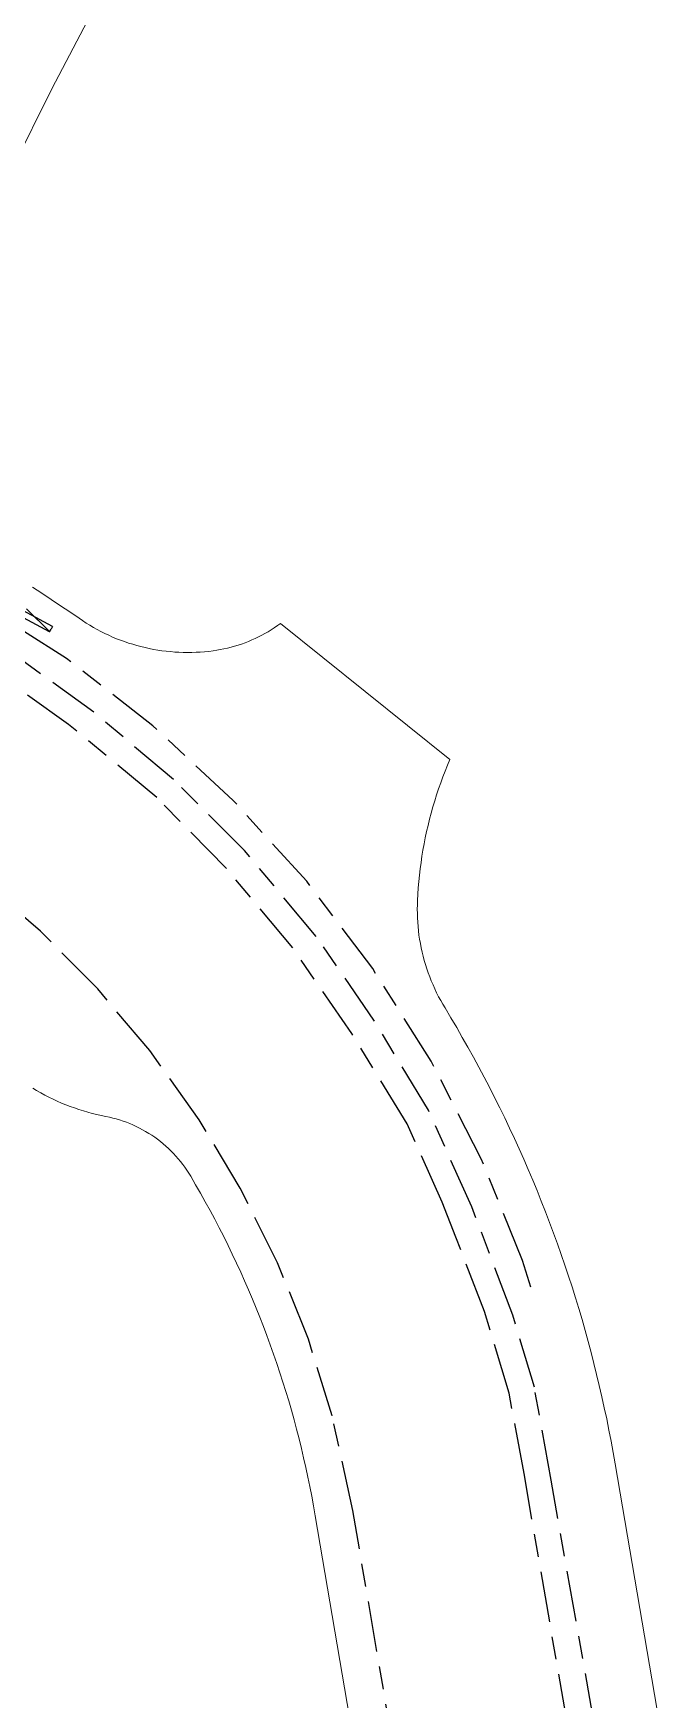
# Model space of a CAD drawing. Header units: metres. Extents: x 302931 to 308644, y 6253878 to 6257414.
# Drawn here: x 308102.7 to 308151.8, y 6256263.9 to 6256395.2 of the extents above; entities that cross this region are included whole.
import ezdxf

# ---------------------------------------------------------------- set-up
doc = ezdxf.new("R2010")
doc.units = ezdxf.units.M
doc.linetypes.add('Cable Exist UG', pattern=[8.2, 4, -1.2, 1.8, -1.2])
doc.layers.add('Cadastre Land Parcels_SP_EXT', color=9, linetype='Continuous', lineweight=5)
doc.layers.add('Cadastre Roads_SP_EXT', color=9, linetype='Continuous', lineweight=5)
for name, color, linetype in [('Duct_SP_EXT', 7, 'Continuous'), ('Mains_HV_EXT', 7, 'Continuous'), ('Mains_SL_EXT', 7, 'Continuous')]:
    doc.layers.add(name, color=color, linetype=linetype)

msp = doc.modelspace()

# ---------------------------------------------------------------- linework, layer by layer
at = {"layer": 'Cadastre Land Parcels_SP_EXT', "linetype": 'Continuous'}
for points in [[(308101.05, 6256384.63), (308104.13, 6256390.84), (308110.31, 6256402.62)], [(308128.16, 6256259.12), (308124.89, 6256278.39), (308124.75, 6256279.16), (308124.61, 6256279.92), (308124.47, 6256280.68), (308124.31, 6256281.44), (308124.15, 6256282.19), (308123.97, 6256282.95), (308123.8, 6256283.7), (308123.61, 6256284.45), (308123.42, 6256285.2), (308123.22, 6256285.95), (308123.01, 6256286.7), (308122.79, 6256287.44), (308122.57, 6256288.18), (308122.34, 6256288.92), (308122.1, 6256289.66), (308121.85, 6256290.39), (308121.6, 6256291.13), (308121.34, 6256291.86), (308121.08, 6256292.58), (308120.8, 6256293.31), (308120.52, 6256294.03), (308120.23, 6256294.75), (308119.94, 6256295.46), (308119.63, 6256296.18), (308119.32, 6256296.89), (308119.01, 6256297.59), (308118.68, 6256298.3), (308118.35, 6256299), (308118.01, 6256299.69), (308117.67, 6256300.39), (308117.32, 6256301.08), (308116.96, 6256301.76), (308116.6, 6256302.45), (308116.22, 6256303.12), (308115.84, 6256303.8), (308115.46, 6256304.47), (308115.07, 6256305.14), (308114.92, 6256305.38), (308114.77, 6256305.62), (308114.61, 6256305.85), (308114.44, 6256306.07), (308114.27, 6256306.29), (308114.09, 6256306.51), (308113.91, 6256306.72), (308113.71, 6256306.93), (308113.52, 6256307.13), (308113.32, 6256307.32), (308113.11, 6256307.51), (308112.9, 6256307.7), (308112.68, 6256307.88), (308112.46, 6256308.05), (308112.23, 6256308.21), (308112, 6256308.37), (308111.76, 6256308.52), (308111.52, 6256308.67), (308111.28, 6256308.81), (308111.03, 6256308.94), (308110.78, 6256309.06), (308110.52, 6256309.18), (308110.26, 6256309.29), (308110, 6256309.39), (308109.74, 6256309.49), (308109.47, 6256309.58), (308109.2, 6256309.66), (308108.93, 6256309.73), (308108.66, 6256309.79), (308108.38, 6256309.85), (308108.02, 6256309.92), (308107.67, 6256310), (308107.31, 6256310.09), (308106.96, 6256310.18), (308106.61, 6256310.29), (308106.26, 6256310.4), (308105.91, 6256310.52), (308105.57, 6256310.64), (308105.23, 6256310.77), (308104.89, 6256310.91), (308104.55, 6256311.06), (308104.22, 6256311.21), (308103.9, 6256311.38), (308103.57, 6256311.54), (308103.25, 6256311.72), (308102.93, 6256311.9), (308102.62, 6256312.09)]]:
    msp.add_lwpolyline(points, dxfattribs=at)
at = {"layer": 'Cadastre Roads_SP_EXT', "linetype": 'Continuous'}
for points in [[(308151.79, 6256263.23), (308148.51, 6256282.49), (308148.36, 6256283.38), (308148.2, 6256284.26), (308148.03, 6256285.14), (308147.85, 6256286.02), (308147.66, 6256286.9), (308147.47, 6256287.77), (308147.27, 6256288.65), (308147.06, 6256289.52), (308146.85, 6256290.39), (308146.62, 6256291.26), (308146.39, 6256292.12), (308146.15, 6256292.99), (308145.91, 6256293.85), (308145.65, 6256294.71), (308145.39, 6256295.57), (308145.12, 6256296.42), (308144.85, 6256297.28), (308144.56, 6256298.13), (308144.27, 6256298.97), (308143.97, 6256299.82), (308143.67, 6256300.66), (308143.35, 6256301.5), (308143.03, 6256302.34), (308142.7, 6256303.18), (308142.37, 6256304.01), (308142.03, 6256304.83), (308141.67, 6256305.66), (308141.32, 6256306.48), (308140.95, 6256307.3), (308140.58, 6256308.12), (308140.2, 6256308.93), (308139.82, 6256309.74), (308139.42, 6256310.54), (308139.02, 6256311.35), (308138.62, 6256312.15), (308138.2, 6256312.94), (308137.78, 6256313.73), (308137.35, 6256314.52), (308136.92, 6256315.31), (308136.47, 6256316.08), (308136.03, 6256316.86), (308135.57, 6256317.63), (308135.11, 6256318.4), (308134.93, 6256318.7), (308134.77, 6256318.99), (308134.61, 6256319.29), (308134.45, 6256319.6), (308134.31, 6256319.91), (308134.17, 6256320.22), (308134.03, 6256320.53), (308133.91, 6256320.85), (308133.79, 6256321.17), (308133.68, 6256321.49), (308133.58, 6256321.82), (308133.48, 6256322.15), (308133.39, 6256322.48), (308133.31, 6256322.81), (308133.24, 6256323.14), (308133.17, 6256323.48), (308133.11, 6256323.81), (308133.06, 6256324.15), (308133.02, 6256324.49), (308132.99, 6256324.83), (308132.96, 6256325.17), (308132.94, 6256325.51), (308132.93, 6256325.85), (308132.92, 6256326.19), (308132.93, 6256326.53), (308132.94, 6256326.88), (308132.97, 6256327.37), (308133, 6256327.87), (308133.04, 6256328.37), (308133.09, 6256328.87), (308133.15, 6256329.36), (308133.22, 6256329.86), (308133.29, 6256330.35), (308133.37, 6256330.84), (308133.46, 6256331.33), (308133.55, 6256331.82), (308133.66, 6256332.31), (308133.77, 6256332.79), (308133.89, 6256333.28), (308134.02, 6256333.76), (308134.15, 6256334.24), (308134.3, 6256334.72), (308134.45, 6256335.19), (308134.6, 6256335.67), (308134.77, 6256336.14), (308134.94, 6256336.61), (308135.12, 6256337.07), (308135.31, 6256337.53), (308135.5, 6256337.99), (308122.14, 6256348.7), (308121.9, 6256348.53), (308121.66, 6256348.36), (308121.42, 6256348.21), (308121.17, 6256348.05), (308120.92, 6256347.91), (308120.67, 6256347.77), (308120.41, 6256347.64), (308120.15, 6256347.51), (308119.89, 6256347.4), (308119.62, 6256347.28), (308119.35, 6256347.18), (308119.08, 6256347.08), (308118.8, 6256346.99), (308118.53, 6256346.9), (308118.25, 6256346.83), (308117.97, 6256346.76), (308117.68, 6256346.69), (308117.4, 6256346.64), (308117.12, 6256346.59), (308116.83, 6256346.54), (308116.5, 6256346.5), (308116.16, 6256346.47), (308115.82, 6256346.44), (308115.49, 6256346.43), (308115.15, 6256346.42), (308114.81, 6256346.41), (308114.81, 6256346.41), (308114.48, 6256346.42), (308114.14, 6256346.43), (308113.81, 6256346.45), (308113.47, 6256346.48), (308113.13, 6256346.51), (308112.8, 6256346.55), (308112.47, 6256346.6), (308112.13, 6256346.66), (308111.8, 6256346.72), (308111.48, 6256346.8), (308111.15, 6256346.88), (308110.82, 6256346.96), (308110.5, 6256347.06), (308110.18, 6256347.16), (308109.86, 6256347.27), (308109.54, 6256347.38), (308109.23, 6256347.5), (308108.92, 6256347.63), (308108.61, 6256347.77), (308108.31, 6256347.91), (308108, 6256348.06), (308107.71, 6256348.22), (308107.41, 6256348.39), (308107.12, 6256348.56), (308106.84, 6256348.73), (308106.55, 6256348.92), (308106.27, 6256349.11), (308105.55, 6256349.61), (308104.82, 6256350.1), (308104.08, 6256350.59), (308103.34, 6256351.08), (308102.59, 6256351.56)], [(308102.62, 6256312.09), (308102.93, 6256311.9), (308103.25, 6256311.72), (308103.57, 6256311.54), (308103.9, 6256311.38), (308104.22, 6256311.21), (308104.55, 6256311.06), (308104.89, 6256310.91), (308105.23, 6256310.77), (308105.57, 6256310.64), (308105.91, 6256310.52), (308106.26, 6256310.4), (308106.61, 6256310.29), (308106.96, 6256310.18), (308107.31, 6256310.09), (308107.67, 6256310), (308108.02, 6256309.92), (308108.38, 6256309.85), (308108.66, 6256309.79), (308108.93, 6256309.73), (308109.2, 6256309.66), (308109.47, 6256309.58), (308109.74, 6256309.49), (308110, 6256309.39), (308110.26, 6256309.29), (308110.52, 6256309.18), (308110.78, 6256309.06), (308111.03, 6256308.94), (308111.28, 6256308.81), (308111.52, 6256308.67), (308111.76, 6256308.52), (308112, 6256308.37), (308112.23, 6256308.21), (308112.46, 6256308.05), (308112.68, 6256307.88), (308112.9, 6256307.7), (308113.11, 6256307.51), (308113.32, 6256307.32), (308113.52, 6256307.13), (308113.71, 6256306.93), (308113.91, 6256306.72), (308114.09, 6256306.51), (308114.27, 6256306.29), (308114.44, 6256306.07), (308114.61, 6256305.85), (308114.77, 6256305.62), (308114.92, 6256305.38), (308115.07, 6256305.14), (308115.46, 6256304.47), (308115.84, 6256303.8), (308116.22, 6256303.12), (308116.6, 6256302.45), (308116.96, 6256301.76), (308117.32, 6256301.08), (308117.67, 6256300.39), (308118.01, 6256299.69), (308118.35, 6256299), (308118.68, 6256298.3), (308119.01, 6256297.59), (308119.32, 6256296.89), (308119.63, 6256296.18), (308119.94, 6256295.46), (308120.23, 6256294.75), (308120.52, 6256294.03), (308120.8, 6256293.31), (308121.08, 6256292.58), (308121.34, 6256291.86), (308121.6, 6256291.13), (308121.85, 6256290.39), (308122.1, 6256289.66), (308122.34, 6256288.92), (308122.57, 6256288.18), (308122.79, 6256287.44), (308123.01, 6256286.7), (308123.22, 6256285.95), (308123.42, 6256285.2), (308123.61, 6256284.45), (308123.8, 6256283.7), (308123.97, 6256282.95), (308124.15, 6256282.19), (308124.31, 6256281.44), (308124.47, 6256280.68), (308124.61, 6256279.92), (308124.75, 6256279.16), (308124.89, 6256278.39), (308128.16, 6256259.12)]]:
    msp.add_lwpolyline(points, dxfattribs=at)
at = {"layer": 'Duct_SP_EXT'}
for p, q in [((308103.95, 6256348.05), (308085.5, 6256357.88)), ((308104.18, 6256348.47), (308085.68, 6256358.33)), ((308103.95, 6256348.05), (308104.07, 6256348.26)), ((308104.18, 6256348.47), (308104.07, 6256348.26))]:
    msp.add_line(p, q, dxfattribs=at)
at = {"layer": 'Mains_HV_EXT', "linetype": 'Cable Exist UG'}
for points in [[(308144.76, 6256261.96), (308141.34, 6256281.72), (308140.16, 6256288.04), (308138.22, 6256294.48), (308135.97, 6256300.33), (308134.88, 6256303.09), (308132.14, 6256309.26), (308127.76, 6256316.4), (308123.11, 6256323.14), (308117.88, 6256329.39), (308112.41, 6256334.98), (308105.45, 6256340.73), (308099.84, 6256344.74), (308092.43, 6256348.92), (308085.31, 6256352.38), (308077.29, 6256355.42), (308069.28, 6256357.63), (308063.95, 6256358.74)], [(308141.88, 6256296.39), (308141.23, 6256298.5), (308137.97, 6256306.5), (308134.03, 6256314.2), (308129.41, 6256321.5), (308124.21, 6256328.38), (308118.41, 6256334.76), (308112.09, 6256340.64), (308105.27, 6256345.94), (308098.01, 6256350.6)], [(308146.87, 6256262.01), (308143.47, 6256281.2), (308142.15, 6256288.51), (308140.45, 6256294.19), (308137.22, 6256302.74), (308137.22, 6256302.74), (308133.8, 6256310.35), (308129.5, 6256317.45), (308124.97, 6256324.02), (308119.3, 6256330.82), (308113.71, 6256336.41), (308107.44, 6256341.7), (308100.95, 6256346.38)], [(308131.13, 6256259.61), (308127.85, 6256278.79), (308126.22, 6256286.25), (308126.22, 6256286.25), (308124.34, 6256292.31), (308121.92, 6256298.31), (308118.98, 6256304.21), (308115.74, 6256309.59), (308111.84, 6256315.05), (308107.74, 6256319.91), (308103.24, 6256324.45), (308098.36, 6256328.63)]]:
    msp.add_lwpolyline(points, dxfattribs=at)
at = {"layer": 'Mains_SL_EXT', "linetype": 'Cable Exist UG'}
msp.add_lwpolyline([(308063.9, 6256366.5), (308064.49, 6256364.37), (308064.49, 6256364.37), (308068.29, 6256363.54), (308074.5, 6256362.13), (308081.74, 6256359.85), (308088.78, 6256357.03), (308095.56, 6256353.71), (308102.14, 6256349.85), (308103.96, 6256348.04)], dxfattribs=at)

doc.saveas('drawing.dxf')
